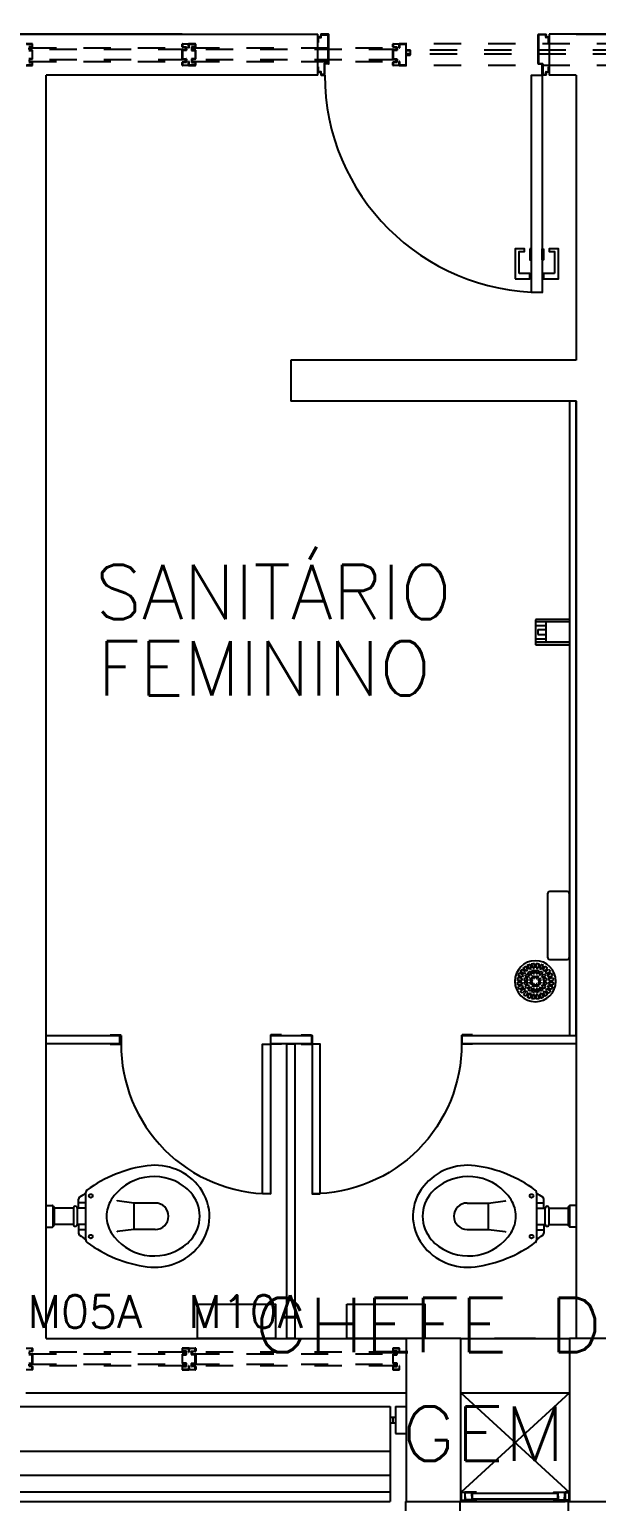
# Model space of a CAD drawing. Header units: millimetres. Extents: x 1887 to 2405, y 1100 to 1335.
# Drawn here: x 2227.8 to 2229.88, y 1181.8 to 1187.22 of the extents above; entities that cross this region are included whole.
import ezdxf

# ---------------------------------------------------------------- set-up
doc = ezdxf.new("R2010")
doc.units = ezdxf.units.MM
doc.linetypes.add('HIDDEN', pattern=[0.375, 0.25, -0.125])
for name, color, linetype in [('AR-ALV', 2, 'Continuous'), ('AR-BRISEPROJ', 1, 'HIDDEN'), ('AR-BRISES', 1, 'Continuous'), ('AR-DIVISÓRIAS', 1, 'Continuous'), ('AR-ESQ', 1, 'Continuous'), ('AR-ESTC', 3, 'Continuous'), ('AR-LOUCAS', 1, 'Continuous'), ('AR-PORTA', 1, 'Continuous'), ('AR-SHAFT', 1, 'Continuous'), ('AR-TALUDE', 1, 'Continuous'), ('AR-TXTCONG', 2, 'Continuous'), ('AR-TXTESQ1-CONG', 1, 'Continuous'), ('BR-LINHAS', 1, 'Continuous'), ('BR-MONTANTE', 242, 'Continuous'), ('BR-PAINEL', 1, 'Continuous'), ('BR-SUPORTE', 1, 'Continuous'), ('DT-ESQ-BAGUETE-C', 2, 'Continuous'), ('DT-ESQ-PERFIL CADEIRA-C', 2, 'Continuous'), ('DT-ESQ-PERFIL CADEIRA-V', 1, 'Continuous'), ('DT-ESQ-PROJ', 1, 'HIDDEN'), ('DT-ESQ-VENEZIANA-C', 2, 'Continuous'), ('DT-ESQ-VENEZIANA-V', 2, 'Continuous'), ('DV- VISTA', 2, 'Continuous'), ('HE_TIGRECAD', 1, 'Continuous'), ('maçaneta', 1, 'Continuous'), ('mov', 1, 'Continuous'), ('PG-PROJ', 1, 'HIDDEN'), ('PM-PERFIL U-C', 2, 'Continuous'), ('pm1', 2, 'Continuous'), ('pm2', 2, 'Continuous'), ('TEXTO', 2, 'Continuous'), ('WC-PROJ', 1, 'HIDDEN'), ('WC1', 1, 'Continuous'), ('WC2', 1, 'Continuous'), ('WC3', 1, 'Continuous')]:
    doc.layers.add(name, color=color, linetype=linetype)
doc.styles.add('S12', font='simplex.shx', dxfattribs={"width": 1.1, "height": 0.12})
doc.styles.add('S16', font='simplex.shx', dxfattribs={"width": 1.1, "height": 0.16})
doc.styles.add('UNB-100', font='simplex.shx', dxfattribs={"height": 0.2})

# ---------------------------------------------------------------- blocks, each defined once
blk = doc.blocks.new('pb55-gr-01p')
at = {"layer": 'mov'}
blk.add_arc((0.0015, 0.0172), 0.55, 359.7335, 90, dxfattribs=at)
at = {"layer": 'pm1'}
blk.add_lwpolyline([(0.0315, 0.5673), (0.0315, 0.0172), (0.0015, 0.0172), (0.0015, 0.5673)], close=True, dxfattribs=at)
at = {"layer": 'pm2'}
for p, q in [((-0.0385, 0.0172), (-0.0008, 0.0172)), ((-0.0385, 0.0158), (-0.0385, 0.0172)), ((-0.0008, 0.0158), (-0.0385, 0.0158)), ((0, 0.015), (0, -0.015)), ((0.0015, -0.0152), (0.0015, 0.015)), ((0.5515, -0.0152), (0.5515, 0.015)), ((0.553, 0.015), (0.553, -0.015)), ((0.5915, 0.0172), (0.5537, 0.0172)), ((0.5537, 0.0158), (0.5915, 0.0158)), ((0.5915, 0.0158), (0.5915, 0.0172)), ((-0.001, -0.016), (-0.0385, -0.016)), ((-0.0385, -0.0175), (-0.0385, -0.016)), ((-0.0385, -0.0175), (-0.0008, -0.0175)), ((0.5915, -0.0175), (0.5537, -0.0175)), ((0.554, -0.016), (0.5915, -0.016)), ((0.5915, -0.0175), (0.5915, -0.016))]:
    blk.add_line(p, q, dxfattribs=at)
for centre, radius, start, end in [((-0.0008, 0.015), 0.00225, 0, 90), ((-0.0008, 0.015), 0.00075, 0, 90), ((0.5537, 0.015), 0.00225, 90, 180), ((0.5537, 0.015), 0.00075, 90, 180), ((-0.001, -0.015), 0.001, 270, 0), ((-0.0008, -0.0152), 0.00225, 270, 0), ((0.5537, -0.0152), 0.00225, 180, 270), ((0.554, -0.015), 0.001, 180, 270)]:
    blk.add_arc(centre, radius, start, end, dxfattribs=at)
blk = doc.blocks.new('DV7')
at = {"layer": 'DV- VISTA'}
blk.add_lwpolyline([(0.03, 0), (0.03, -0.42), (0, -0.42), (0, 0)], close=True, dxfattribs=at)
blk = doc.blocks.new('DV5')
at = {"layer": 'DV- VISTA', "color": 2}
blk.add_lwpolyline([(0.03, 0), (0.03, -1.085), (0, -1.085), (0, 0)], close=True, dxfattribs=at)
blk = doc.blocks.new('DV3')
at = {"layer": 'DV- VISTA', "color": 2}
blk.add_lwpolyline([(0.03, 0), (0.03, -0.15), (0, -0.15), (0, 0)], close=True, dxfattribs=at)
blk = doc.blocks.new('DV9')
at = {"layer": 'DV- VISTA', "color": 2}
blk.add_lwpolyline([(0.27, -0.03), (0, -0.03), (0, 0), (0.27, 0)], close=True, dxfattribs=at)
blk = doc.blocks.new('EF64-P')
at = {"layer": 'DT-ESQ-PROJ', "ltscale": 0.1}
for points in [[(3.777, -0.1135), (3.798, -0.1135, 0.414214), (3.7985, -0.113), (3.7985, -0.1035), (3.7855, -0.1035, -0.414214)], [(3.7855, -0.0905), (3.7985, -0.0905), (3.7985, -0.0595), (3.7855, -0.0595, -0.414214)], [(3.7855, -0.0465), (3.7985, -0.0465), (3.7985, -0.037, 0.414214), (3.798, -0.0365), (3.777, -0.0365, 0.414214)], [(3.7765, -0.035), (3.7985, -0.035, -0.414214), (3.8, -0.0365), (3.8, -0.0465, -0.414214), (3.7985, -0.048), (3.7855, -0.048)], [(3.7855, -0.058), (3.7985, -0.058), (3.7985, -0.058, -0.414214), (3.8, -0.0595), (3.8, -0.0905, -0.414214), (3.7985, -0.092), (3.7985, -0.092), (3.7855, -0.092)], [(3.7855, -0.102), (3.7985, -0.102, -0.414214), (3.8, -0.1035), (3.8, -0.1135, -0.414214), (3.7985, -0.115), (3.7765, -0.115, -0.414214)]]:
    blk.add_lwpolyline(points, format="xyb", dxfattribs=at)
for points in [[(4.3625, -0.056), (4.3625, -0.05), (3.7875, -0.05), (3.7875, -0.056)], [(5.1375, -0.056), (5.1375, -0.05), (4.3875, -0.05), (4.3875, -0.056)], [(4.3625, -0.094), (4.3625, -0.1), (3.7875, -0.1), (3.7875, -0.094)], [(5.1375, -0.094), (5.1375, -0.1), (4.3875, -0.1), (4.3875, -0.094)]]:
    blk.add_lwpolyline(points, close=True, dxfattribs=at)
for points in [[(4.35, -0.1035), (4.35, -0.1135, 0.414214), (4.3515, -0.115), (4.3735, -0.115, 0.414214), (4.375, -0.1135), (4.375, -0.1), (4.3735, -0.1), (4.3735, -0.113, -0.414214), (4.373, -0.1135), (4.352, -0.1135, -0.414214), (4.3515, -0.113), (4.3515, -0.1035), (4.3645, -0.1035, 0.414214), (4.366, -0.102), (4.366, -0.092, 0.414214), (4.3645, -0.0905), (4.3515, -0.0905), (4.3515, -0.0595), (4.3645, -0.0595, 0.414214), (4.366, -0.058), (4.366, -0.048, 0.414214), (4.3645, -0.0465), (4.3515, -0.0465), (4.3515, -0.037, -0.414214), (4.352, -0.0365), (4.373, -0.0365, -0.414214), (4.3735, -0.037), (4.3735, -0.05), (4.375, -0.05), (4.375, -0.0365, 0.414214), (4.3735, -0.035), (4.3515, -0.035, 0.414214), (4.35, -0.0365), (4.35, -0.0465, 0.414214), (4.3515, -0.048), (4.3645, -0.048), (4.3645, -0.058), (4.3515, -0.058), (4.3515, -0.058, 0.414214), (4.35, -0.0595), (4.35, -0.0905, 0.414214), (4.3515, -0.092), (4.3515, -0.092), (4.3645, -0.092), (4.3645, -0.102), (4.3515, -0.102, 0.414214)], [(4.4, -0.1035), (4.4, -0.1135, -0.414214), (4.3985, -0.115), (4.3765, -0.115, -0.414214), (4.375, -0.1135), (4.375, -0.1), (4.3765, -0.1), (4.3765, -0.113, 0.414214), (4.377, -0.1135), (4.398, -0.1135, 0.414214), (4.3985, -0.113), (4.3985, -0.1035), (4.3855, -0.1035, -0.414214), (4.384, -0.102), (4.384, -0.092, -0.414214), (4.3855, -0.0905), (4.3985, -0.0905), (4.3985, -0.0595), (4.3855, -0.0595, -0.414214), (4.384, -0.058), (4.384, -0.048, -0.414214), (4.3855, -0.0465), (4.3985, -0.0465), (4.3985, -0.037, 0.414214), (4.398, -0.0365), (4.377, -0.0365, 0.414214), (4.3765, -0.037), (4.3765, -0.05), (4.375, -0.05), (4.375, -0.0365, -0.414214), (4.3765, -0.035), (4.3985, -0.035, -0.414214), (4.4, -0.0365), (4.4, -0.0465, -0.414214), (4.3985, -0.048), (4.3855, -0.048), (4.3855, -0.058), (4.3985, -0.058), (4.3985, -0.058, -0.414214), (4.4, -0.0595), (4.4, -0.0905, -0.414214), (4.3985, -0.092), (4.3985, -0.092), (4.3855, -0.092), (4.3855, -0.102), (4.3985, -0.102, -0.414214)], [(5.125, -0.1035), (5.125, -0.1135, 0.414214), (5.1265, -0.115), (5.1485, -0.115, 0.414214), (5.15, -0.1135), (5.15, -0.1), (5.1485, -0.1), (5.1485, -0.113, -0.414214), (5.148, -0.1135), (5.127, -0.1135, -0.414214), (5.1265, -0.113), (5.1265, -0.1035), (5.1395, -0.1035, 0.414214), (5.141, -0.102), (5.141, -0.092, 0.414214), (5.1395, -0.0905), (5.1265, -0.0905), (5.1265, -0.0595), (5.1395, -0.0595, 0.414214), (5.141, -0.058), (5.141, -0.048, 0.414214), (5.1395, -0.0465), (5.1265, -0.0465), (5.1265, -0.037, -0.414214), (5.127, -0.0365), (5.148, -0.0365, -0.414214), (5.1485, -0.037), (5.1485, -0.05), (5.15, -0.05), (5.15, -0.0365, 0.414214), (5.1485, -0.035), (5.1265, -0.035, 0.414214), (5.125, -0.0365), (5.125, -0.0465, 0.414214), (5.1265, -0.048), (5.1395, -0.048), (5.1395, -0.058), (5.1265, -0.058), (5.1265, -0.058, 0.414214), (5.125, -0.0595), (5.125, -0.0905, 0.414214), (5.1265, -0.092), (5.1265, -0.092), (5.1395, -0.092), (5.1395, -0.102), (5.1265, -0.102, 0.414214)]]:
    blk.add_lwpolyline(points, format="xyb", close=True, dxfattribs=at)
blk = doc.blocks.new('EF142-P')
at = {"layer": 'DT-ESQ-PROJ', "color": 1, "ltscale": 0.1}
for points in [[(0.025, -0.1035), (0.025, -0.1135, -0.414214), (0.0235, -0.115), (0.0015, -0.115, -0.414214), (0, -0.1135), (0, -0.1), (0.0015, -0.1), (0.0015, -0.113, 0.414214), (0.002, -0.1135), (0.023, -0.1135, 0.414214), (0.0235, -0.113), (0.0235, -0.1035), (0.0105, -0.1035, -0.414214), (0.009, -0.102), (0.009, -0.092, -0.414214), (0.0105, -0.0905), (0.0235, -0.0905), (0.0235, -0.0595), (0.0105, -0.0595, -0.414214), (0.009, -0.058), (0.009, -0.048, -0.414214), (0.0105, -0.0465), (0.0235, -0.0465), (0.0235, -0.037, 0.414214), (0.023, -0.0365), (0.002, -0.0365, 0.414214), (0.0015, -0.037), (0.0015, -0.05), (0, -0.05), (0, -0.0365, -0.414214), (0.0015, -0.035), (0.0235, -0.035, -0.414214), (0.025, -0.0365), (0.025, -0.0465, -0.414214), (0.0235, -0.048), (0.0105, -0.048), (0.0105, -0.058), (0.0235, -0.058), (0.0235, -0.058, -0.414214), (0.025, -0.0595), (0.025, -0.0905, -0.414214), (0.0235, -0.092), (0.0235, -0.092), (0.0105, -0.092), (0.0105, -0.102), (0.0235, -0.102, -0.414214)], [(0.75, -0.1035), (0.75, -0.1135, 0.414214), (0.7515, -0.115), (0.7735, -0.115, 0.414214), (0.775, -0.1135), (0.775, -0.1), (0.7735, -0.1), (0.7735, -0.113, -0.414214), (0.773, -0.1135), (0.752, -0.1135, -0.414214), (0.7515, -0.113), (0.7515, -0.1035), (0.7645, -0.1035, 0.414214), (0.766, -0.102), (0.766, -0.092, 0.414214), (0.7645, -0.0905), (0.7515, -0.0905), (0.7515, -0.0595), (0.7645, -0.0595, 0.414214), (0.766, -0.058), (0.766, -0.048, 0.414214), (0.7645, -0.0465), (0.7515, -0.0465), (0.7515, -0.037, -0.414214), (0.752, -0.0365), (0.773, -0.0365, -0.414214), (0.7735, -0.037), (0.7735, -0.05), (0.775, -0.05), (0.775, -0.0365, 0.414214), (0.7735, -0.035), (0.7515, -0.035, 0.414214), (0.75, -0.0365), (0.75, -0.0465, 0.414214), (0.7515, -0.048), (0.7645, -0.048), (0.7645, -0.058), (0.7515, -0.058), (0.7515, -0.058, 0.414214), (0.75, -0.0595), (0.75, -0.0905, 0.414214), (0.7515, -0.092), (0.7515, -0.092), (0.7645, -0.092), (0.7645, -0.102), (0.7515, -0.102, 0.414214)], [(0.8, -0.1035), (0.8, -0.1135, -0.414214), (0.7985, -0.115), (0.7765, -0.115, -0.414214), (0.775, -0.1135), (0.775, -0.1), (0.7765, -0.1), (0.7765, -0.113, 0.414214), (0.777, -0.1135), (0.798, -0.1135, 0.414214), (0.7985, -0.113), (0.7985, -0.1035), (0.7855, -0.1035, -0.414214), (0.784, -0.102), (0.784, -0.092, -0.414214), (0.7855, -0.0905), (0.7985, -0.0905), (0.7985, -0.0595), (0.7855, -0.0595, -0.414214), (0.784, -0.058), (0.784, -0.048, -0.414214), (0.7855, -0.0465), (0.7985, -0.0465), (0.7985, -0.037, 0.414214), (0.798, -0.0365), (0.777, -0.0365, 0.414214), (0.7765, -0.037), (0.7765, -0.05), (0.775, -0.05), (0.775, -0.0365, -0.414214), (0.7765, -0.035), (0.7985, -0.035, -0.414214), (0.8, -0.0365), (0.8, -0.0465, -0.414214), (0.7985, -0.048), (0.7855, -0.048), (0.7855, -0.058), (0.7985, -0.058), (0.7985, -0.058, -0.414214), (0.8, -0.0595), (0.8, -0.0905, -0.414214), (0.7985, -0.092), (0.7985, -0.092), (0.7855, -0.092), (0.7855, -0.102), (0.7985, -0.102, -0.414214)]]:
    blk.add_lwpolyline(points, format="xyb", close=True, dxfattribs=at)
for points in [[(0.7625, -0.056), (0.7625, -0.05), (0.0125, -0.05), (0.0125, -0.056)], [(1.3625, -0.056), (1.3625, -0.05), (0.7875, -0.05), (0.7875, -0.056)], [(0.7625, -0.094), (0.7625, -0.1), (0.0125, -0.1), (0.0125, -0.094)], [(1.3625, -0.094), (1.3625, -0.1), (0.7875, -0.1), (0.7875, -0.094)]]:
    blk.add_lwpolyline(points, close=True, dxfattribs=at)
for points in [[(1.373, -0.1135), (1.352, -0.1135, -0.414214), (1.3515, -0.113), (1.3515, -0.1035), (1.3645, -0.1035, 0.414214)], [(1.3645, -0.0905), (1.3515, -0.0905), (1.3515, -0.0595), (1.3645, -0.0595, 0.414214)], [(1.3645, -0.0465), (1.3515, -0.0465), (1.3515, -0.037, -0.414214), (1.352, -0.0365), (1.373, -0.0365, -0.414214)], [(1.3735, -0.035), (1.3515, -0.035, 0.414214), (1.35, -0.0365), (1.35, -0.0465, 0.414214), (1.3515, -0.048), (1.3645, -0.048)], [(1.3645, -0.058), (1.3515, -0.058), (1.3515, -0.058, 0.414214), (1.35, -0.0595), (1.35, -0.0905, 0.414214), (1.3515, -0.092), (1.3515, -0.092), (1.3645, -0.092)], [(1.3645, -0.102), (1.3515, -0.102, 0.414214), (1.35, -0.1035), (1.35, -0.1135, 0.414214), (1.3515, -0.115), (1.3735, -0.115, 0.414214)]]:
    blk.add_lwpolyline(points, format="xyb", dxfattribs=at)
blk = doc.blocks.new('EF02A-P')
at = {"layer": 'DT-ESQ-PROJ', "color": 1, "ltscale": 0.1}
for p, q in [((0.0235, 0.115), (0.8265, 0.115)), ((0.0385, 0.0735), (0.8115, 0.0735)), ((0.0385, 0.0585), (0.8115, 0.0585)), ((0.0235, 0.035), (0.8265, 0.035))]:
    blk.add_line(p, q, dxfattribs=at)
for points in [[(0.025, 0.0984), (0.025, 0.0765), (0.0385, 0.0765, -1), (0.0385, 0.0735), (0.025, 0.0735), (0.025, 0.0365, -0.414214), (0.0235, 0.035), (0.0015, 0.035, -0.414214), (0, 0.0365), (0, 0.05), (0.0015, 0.05), (0.0015, 0.0365), (0.0235, 0.0365), (0.0235, 0.0735, -0.414214), (0.025, 0.075, -0.414214), (0.0235, 0.0765), (0.0235, 0.0984), (0.0235, 0.1135), (0.0015, 0.1135), (0.0015, 0.1), (0, 0.1), (0, 0.1135, -0.414214), (0.0015, 0.115), (0.0235, 0.115, -0.414214), (0.025, 0.1135)], [(0.825, 0.0984), (0.825, 0.0765), (0.8115, 0.0765, 1), (0.8115, 0.0735), (0.825, 0.0735), (0.825, 0.0365, 0.414214), (0.8265, 0.035), (0.8485, 0.035, 0.414214), (0.85, 0.0365), (0.85, 0.05), (0.8485, 0.05), (0.8485, 0.0365), (0.8265, 0.0365), (0.8265, 0.0735, 0.414214), (0.825, 0.075, 0.414214), (0.8265, 0.0765), (0.8265, 0.0984), (0.8265, 0.1135), (0.8485, 0.1135), (0.8485, 0.1), (0.85, 0.1), (0.85, 0.1135, 0.414214), (0.8485, 0.115), (0.8265, 0.115, 0.414214), (0.825, 0.1135)], [(0.039, 0.0585), (0.0255, 0.0585), (0.0255, 0.06), (0.039, 0.06), (0.039, 0.072), (0.0255, 0.072), (0.0255, 0.0735), (0.039, 0.0735, -0.414214), (0.0405, 0.072), (0.0405, 0.06, -0.414214)], [(0.811, 0.0585), (0.8245, 0.0585), (0.8245, 0.06), (0.811, 0.06), (0.811, 0.072), (0.8245, 0.072), (0.8245, 0.0735), (0.811, 0.0735, 0.414214), (0.8095, 0.072), (0.8095, 0.06, 0.414214)]]:
    blk.add_lwpolyline(points, format="xyb", close=True, dxfattribs=at)
for points in [[(0.025, 0.075), (0.0385, 0.075)], [(0.8115, 0.075), (0.825, 0.075)]]:
    blk.add_lwpolyline(points, dxfattribs=at)
blk = doc.blocks.new('EF01A-P')
at = {"layer": 'DT-ESQ-BAGUETE-C', "ltscale": 0.1}
for points in [[(0.0015, 0.035), (0.015, 0.035), (0.015, 0.0335), (0.0015, 0.0335), (0.0015, 0.005), (0.015, 0.005), (0.015, 0.0035), (0.0015, 0.0035, -0.414214), (0, 0.005), (0, 0.0335, -0.414214)], [(0.3985, 0.035), (0.385, 0.035), (0.385, 0.0335), (0.3985, 0.0335), (0.3985, 0.005), (0.385, 0.005), (0.385, 0.0035), (0.3985, 0.0035, 0.414214), (0.4, 0.005), (0.4, 0.0335, 0.414214)]]:
    blk.add_lwpolyline(points, format="xyb", close=True, dxfattribs=at)
at = {"layer": 'DT-ESQ-PERFIL CADEIRA-C', "ltscale": 0.1}
for points in [[(0.01, 0.0015), (0.01, 0.003), (0.0015, 0.003, 1), (0.0015, 0), (0.015, 0, 0.414214), (0.0165, 0.0015), (0.0165, 0.0335), (0.043, 0.0335)], [(0.043, 0.0065), (0.018, 0.0065), (0.018, 0.0165), (0.0165, 0.0165), (0.0165, 0.0065, 0.414214), (0.018, 0.005), (0.043, 0.005), (0.0565, 0.005, 1), (0.0565, 0.008), (0.043, 0.008), (0.043, 0.02), (0.043, 0.032), (0.0565, 0.032, 1), (0.0565, 0.035), (0.043, 0.035), (0.0165, 0.035, 0.414214), (0.015, 0.0335), (0.015, 0.0015), (0.0015, 0.0015)], [(0.0415, 0.02), (0.0415, 0.032, -0.414214), (0.043, 0.0335), (0.0565, 0.0335)], [(0.0415, 0.02), (0.0415, 0.008, 0.414214), (0.043, 0.0065), (0.0565, 0.0065)], [(0.357, 0.0065), (0.382, 0.0065), (0.382, 0.0165), (0.3835, 0.0165), (0.3835, 0.0065, -0.414214), (0.382, 0.005), (0.357, 0.005), (0.3435, 0.005, -1), (0.3435, 0.008), (0.357, 0.008), (0.357, 0.02), (0.357, 0.032), (0.3435, 0.032, -1), (0.3435, 0.035), (0.357, 0.035), (0.3835, 0.035, -0.414214), (0.385, 0.0335), (0.385, 0.0015), (0.3985, 0.0015)], [(0.3585, 0.02), (0.3585, 0.032, 0.414214), (0.357, 0.0335), (0.3435, 0.0335)], [(0.3585, 0.02), (0.3585, 0.008, -0.414214), (0.357, 0.0065), (0.3435, 0.0065)], [(0.39, 0.0015), (0.39, 0.003), (0.3985, 0.003, -1), (0.3985, 0), (0.385, 0, -0.414214), (0.3835, 0.0015), (0.3835, 0.0335), (0.357, 0.0335)]]:
    blk.add_lwpolyline(points, format="xyb", dxfattribs=at)
at = {"layer": 'DT-ESQ-PERFIL CADEIRA-V', "ltscale": 0.1}
blk.add_line((0.015, 0), (0.385, 0), dxfattribs=at)
at = {"layer": 'DT-ESQ-VENEZIANA-C', "ltscale": 0.1}
for p, q in [((0.043, 0.0105), (0.357, 0.0105)), ((0.043, 0.009), (0.357, 0.009))]:
    blk.add_line(p, q, dxfattribs=at)
at = {"layer": 'DT-ESQ-VENEZIANA-V', "ltscale": 0.1}
blk.add_line((0.043, 0.031), (0.357, 0.031), dxfattribs=at)
blk = doc.blocks.new('BR-MODULO2')
at = {"layer": 'BR-LINHAS'}
for p, q in [((2.64, -0.2648), (5.14, -0.2648)), ((2.64, -0.3524), (5.14, -0.3524)), ((2.64, -0.4147), (5.14, -0.4147))]:
    blk.add_line(p, q, dxfattribs=at)
at = {"layer": 'BR-MONTANTE'}
for p, q in [((5.16, -0.1), (5.16, -0.2)), ((5.16, -0.1), (5.2, -0.1)), ((5.2, -0.1), (5.2, -0.2)), ((5.16, -0.2), (5.2, -0.2))]:
    blk.add_line(p, q, dxfattribs=at)
at = {"layer": 'BR-PAINEL'}
for p, q in [((2.64, -0.1), (5.14, -0.1)), ((5.14, -0.1), (5.14, -0.45)), ((2.64, -0.45), (5.14, -0.45))]:
    blk.add_line(p, q, dxfattribs=at)
at = {"layer": 'BR-SUPORTE'}
for p, q in [((5.14, -0.14), (5.16, -0.14)), ((5.14, -0.16), (5.16, -0.16)), ((5.15, -0.14), (5.15, -0.16))]:
    blk.add_line(p, q, dxfattribs=at)
blk = doc.blocks.new('PG-MODULO2-PJ-B')
at = {"layer": 'PG-PROJ'}
for p, q in [((0, 0), (0, -3)), ((5.6, 0), (5.6, -3)), ((0.2, 0), (5.4, 0)), ((5.4, 0), (5.4, -3))]:
    blk.add_line(p, q, dxfattribs=at)
blk = doc.blocks.new('PM3C')
at = {"layer": 'maçaneta'}
for points in [[(0.02, 0.9), (-0.035, 0.9), (-0.035, 0.79), (0, 0.79), (0, 0.8), (-0.02, 0.8), (-0.02, 0.8785, -0.414214), (-0.0185, 0.88), (0.02, 0.88)], [(0.125, 0.9), (0.07, 0.9), (0.07, 0.88), (0.1085, 0.88, -0.414214), (0.11, 0.8785), (0.11, 0.8), (0.09, 0.8), (0.09, 0.79), (0.125, 0.79)]]:
    blk.add_lwpolyline(points, format="xyb", close=True, dxfattribs=at)
for points in [[(0.02, 0.79), (0.02, 0.83), (0.025, 0.83), (0.025, 0.79)], [(0.07, 0.79), (0.07, 0.83), (0.065, 0.83), (0.065, 0.79)]]:
    blk.add_lwpolyline(points, close=True, dxfattribs=at)
at = {"layer": 'mov'}
blk.add_arc((0.025, 0.15), 0.8, 0, 90, dxfattribs=at)
at = {"layer": 'PM-PERFIL U-C'}
for p, q in [((0, 0.12), (0, 0.1385)), ((0.002, 0.12), (0, 0.12)), ((0.0015, 0.14), (0.01, 0.14)), ((0.002, 0.138), (0.002, 0.12)), ((0.0105, 0.138), (0.002, 0.138)), ((0.01, 0.14), (0.01, 0.1485)), ((0.0115, 0.15), (0.0235, 0.15)), ((0.012, 0.148), (0.012, 0.1395)), ((0.023, 0.148), (0.012, 0.148)), ((0.023, 0.1085), (0.023, 0.148)), ((0.025, 0.1485), (0.025, 0.109)), ((0.0385, 0.109), (0.025, 0.109)), ((0.8115, 0.109), (0.825, 0.109)), ((0.825, 0.1485), (0.825, 0.109)), ((0.8385, 0.15), (0.8265, 0.15)), ((0.827, 0.148), (0.838, 0.148)), ((0.827, 0.1085), (0.827, 0.148)), ((0.838, 0.148), (0.838, 0.1395)), ((0.8395, 0.138), (0.848, 0.138)), ((0.84, 0.14), (0.84, 0.1485)), ((0.8485, 0.14), (0.84, 0.14)), ((0.848, 0.138), (0.848, 0.12)), ((0.848, 0.12), (0.85, 0.12)), ((0.85, 0.12), (0.85, 0.1385)), ((0.038, 0.107), (0.0245, 0.107)), ((0.038, 0.107), (0.038, 0.002)), ((0.04, 0.1075), (0.04, 0.0015)), ((0.81, 0.1075), (0.81, 0.0015)), ((0.812, 0.107), (0.8255, 0.107)), ((0.812, 0.107), (0.812, 0.002)), ((0, 0.03), (0.002, 0.03)), ((0, 0.0115), (0, 0.03)), ((0.01, 0.01), (0.0015, 0.01)), ((0.002, 0.03), (0.002, 0.012)), ((0.002, 0.012), (0.0105, 0.012)), ((0.01, 0.0015), (0.01, 0.01)), ((0.0385, 0), (0.0115, 0)), ((0.012, 0.0105), (0.012, 0.002)), ((0.012, 0.002), (0.038, 0.002)), ((0.8115, 0), (0.8385, 0)), ((0.838, 0.002), (0.812, 0.002)), ((0.838, 0.0105), (0.838, 0.002)), ((0.848, 0.012), (0.8395, 0.012)), ((0.84, 0.0015), (0.84, 0.01)), ((0.84, 0.01), (0.8485, 0.01)), ((0.85, 0.03), (0.848, 0.03)), ((0.848, 0.03), (0.848, 0.012)), ((0.85, 0.0115), (0.85, 0.03))]:
    blk.add_line(p, q, dxfattribs=at)
for centre, start, end in [((0.0015, 0.1385), 90, 180), ((0.0115, 0.1485), 90, 180), ((0.0105, 0.1395), 270, 0), ((0.0245, 0.1085), 180, 270), ((0.0235, 0.1485), 360, 90), ((0.0385, 0.1075), 0, 90), ((0.8115, 0.1075), 90, 180), ((0.8265, 0.1485), 90, 180), ((0.8255, 0.1085), 270, 0), ((0.8395, 0.1395), 180, 270), ((0.8385, 0.1485), 0, 90), ((0.8485, 0.1385), 0, 90), ((0.0015, 0.0115), 180, 270), ((0.0115, 0.0015), 180, 270), ((0.0105, 0.0105), 0, 90), ((0.0385, 0.0015), 269.9386, 0), ((0.8115, 0.0015), 180, 270.0614), ((0.8395, 0.0105), 90, 180), ((0.8385, 0.0015), 270, 0), ((0.8485, 0.0115), 270, 0)]:
    blk.add_arc(centre, 0.0015, start, end, dxfattribs=at)
at = {"layer": 'pm1'}
blk.add_lwpolyline([(0.065, 0.95), (0.065, 0.15), (0.025, 0.15), (0.025, 0.95)], close=True, dxfattribs=at)
blk = doc.blocks.new('PPLR-01p')
at = {"layer": 'WC1', "color": 1}
blk.add_lwpolyline([(-0.1435, 0.126), (0.1435, 0.126), (0.1435, 0), (-0.1435, 0), (-0.1435, 0.126)], dxfattribs=at)
blk = doc.blocks.new('TLHR-01p')
at = {"layer": 'WC1', "color": 1}
blk.add_lwpolyline([(-0.117, 0.08), (0.117, 0.08, -0.414214), (0.125, 0.072), (0.125, 0.008, -0.414214), (0.117, 0), (-0.117, 0, -0.414214), (-0.125, 0.008), (-0.125, 0.072, -0.414214)], format="xyb", close=True, dxfattribs=at)
blk = doc.blocks.new('SBSPRAY-P')
at = {"layer": 'WC1', "color": 1}
for p, q in [((-0.0444, 0), (0.0444, 0)), ((-0.0469, -0.122), (-0.0469, -0.0025)), ((-0.0376, -0.0025), (-0.0376, -0.122)), ((0.0376, -0.122), (0.0376, -0.0025)), ((0.0376, -0.0025), (0.0376, -0.122)), ((0.0469, -0.122), (0.0469, -0.0025)), ((-0.0376, -0.0861), (0.0376, -0.0861)), ((-0.0444, -0.1245), (0.0444, -0.1245))]:
    blk.add_line(p, q, dxfattribs=at)
for centre, start, end in [((-0.0444, -0.0025), 90, 180), ((0.0444, -0.0025), 0, 90), ((-0.0351, -0.0025), 90, 180), ((0.0351, -0.0025), 0, 90), ((-0.0444, -0.122), 180, 270), ((-0.0351, -0.122), 180, 270), ((0.0351, -0.122), 270, 360), ((0.0444, -0.122), 270, 0)]:
    blk.add_arc(centre, 0.0025, start, end, dxfattribs=at)
at = {"layer": 'WC2', "color": 1}
for p, q in [((-0.0247, -0.1245), (-0.0247, -0.0861)), ((-0.0096, -0.1161), (-0.0096, -0.0861)), ((0.0096, -0.1161), (0.0096, -0.0861)), ((0.0247, -0.1245), (0.0247, -0.0861)), ((-0.0096, -0.1161), (0.0096, -0.1161))]:
    blk.add_line(p, q, dxfattribs=at)
blk = doc.blocks.new('caixasifon')
at = {"layer": 'HE_TIGRECAD', "color": 1}
for p, q in [((-0.0273, 0.0413), (-0.0355, 0.0554)), ((-0.0221, 0.0443), (-0.0303, 0.0584)), ((-0.0157, 0.0469), (-0.0199, 0.0627)), ((-0.0099, 0.0485), (-0.0141, 0.0643)), ((-0.003, 0.0494), (-0.003, 0.0657)), ((0.003, 0.0494), (0.003, 0.0657)), ((0.0099, 0.0485), (0.0141, 0.0643)), ((0.0157, 0.0469), (0.0199, 0.0627)), ((0.0221, 0.0443), (0.0303, 0.0584)), ((0.0273, 0.0413), (0.0355, 0.0554)), ((-0.0494, 0.003), (-0.0657, 0.003)), ((-0.0485, 0.0099), (-0.0643, 0.0141)), ((-0.0469, 0.0157), (-0.0627, 0.0199)), ((-0.0443, 0.0221), (-0.0584, 0.0303)), ((-0.0413, 0.0273), (-0.0554, 0.0355)), ((-0.0371, 0.0328), (-0.0486, 0.0444)), ((-0.0328, 0.0371), (-0.0444, 0.0486)), ((-0.0283, 0.003), (-0.0414, 0.003)), ((-0.0273, 0.0081), (-0.0394, 0.0131)), ((-0.025, 0.0136), (-0.0371, 0.0186)), ((-0.0222, 0.0179), (-0.0314, 0.0271)), ((-0.0179, 0.0222), (-0.0271, 0.0314)), ((-0.0106, 0.003), (-0.0203, 0.003)), ((-0.0136, 0.025), (-0.0186, 0.0371)), ((-0.0096, 0.0054), (-0.0165, 0.0122)), ((-0.0081, 0.0273), (-0.0131, 0.0394)), ((-0.0054, 0.0096), (-0.0122, 0.0165)), ((-0.003, 0.0283), (-0.003, 0.0414)), ((-0.003, 0.0106), (-0.003, 0.0203)), ((0.003, 0.0283), (0.003, 0.0414)), ((0.003, 0.0106), (0.003, 0.0203)), ((0.0054, 0.0096), (0.0122, 0.0165)), ((0.0081, 0.0273), (0.0131, 0.0394)), ((0.0096, 0.0054), (0.0165, 0.0122)), ((0.0106, 0.003), (0.0203, 0.003)), ((0.0136, 0.025), (0.0186, 0.0371)), ((0.0179, 0.0222), (0.0271, 0.0314)), ((0.0222, 0.0179), (0.0314, 0.0271)), ((0.025, 0.0136), (0.0371, 0.0186)), ((0.0273, 0.0081), (0.0394, 0.0131)), ((0.0283, 0.003), (0.0414, 0.003)), ((0.0328, 0.0371), (0.0444, 0.0486)), ((0.0371, 0.0328), (0.0486, 0.0444)), ((0.0413, 0.0273), (0.0554, 0.0355)), ((0.0443, 0.0221), (0.0584, 0.0303)), ((0.0469, 0.0157), (0.0627, 0.0199)), ((0.0485, 0.0099), (0.0643, 0.0141)), ((0.0494, 0.003), (0.0657, 0.003)), ((-0.0494, -0.003), (-0.0657, -0.003)), ((-0.0485, -0.0099), (-0.0643, -0.0141)), ((-0.0469, -0.0157), (-0.0627, -0.0199)), ((-0.0443, -0.0221), (-0.0584, -0.0303)), ((-0.0413, -0.0273), (-0.0554, -0.0355)), ((-0.0371, -0.0328), (-0.0486, -0.0444)), ((-0.0328, -0.0371), (-0.0444, -0.0486)), ((-0.0283, -0.003), (-0.0414, -0.003)), ((-0.0273, -0.0081), (-0.0394, -0.0131)), ((-0.025, -0.0136), (-0.0371, -0.0186)), ((-0.0273, -0.0413), (-0.0355, -0.0554)), ((-0.0222, -0.0179), (-0.0314, -0.0271)), ((-0.0221, -0.0443), (-0.0303, -0.0584)), ((-0.0179, -0.0222), (-0.0271, -0.0314)), ((-0.0106, -0.003), (-0.0203, -0.003)), ((-0.0157, -0.0469), (-0.0199, -0.0627)), ((-0.0136, -0.025), (-0.0186, -0.0371)), ((-0.0096, -0.0054), (-0.0165, -0.0122)), ((-0.0099, -0.0485), (-0.0141, -0.0643)), ((-0.0081, -0.0273), (-0.0131, -0.0394)), ((-0.0054, -0.0096), (-0.0122, -0.0165)), ((-0.003, -0.0106), (-0.003, -0.0203)), ((-0.003, -0.0283), (-0.003, -0.0414)), ((-0.003, -0.0494), (-0.003, -0.0657)), ((0.003, -0.0106), (0.003, -0.0203)), ((0.003, -0.0283), (0.003, -0.0414)), ((0.003, -0.0494), (0.003, -0.0657)), ((0.0054, -0.0096), (0.0122, -0.0165)), ((0.0081, -0.0273), (0.0131, -0.0394)), ((0.0096, -0.0054), (0.0165, -0.0122)), ((0.0099, -0.0485), (0.0141, -0.0643)), ((0.0106, -0.003), (0.0203, -0.003)), ((0.0136, -0.025), (0.0186, -0.0371)), ((0.0157, -0.0469), (0.0199, -0.0627)), ((0.0179, -0.0222), (0.0271, -0.0314)), ((0.0221, -0.0443), (0.0303, -0.0584)), ((0.0222, -0.0179), (0.0314, -0.0271)), ((0.025, -0.0136), (0.0371, -0.0186)), ((0.0273, -0.0081), (0.0394, -0.0131)), ((0.0273, -0.0413), (0.0355, -0.0554)), ((0.0283, -0.003), (0.0414, -0.003)), ((0.0328, -0.0371), (0.0444, -0.0486)), ((0.0371, -0.0328), (0.0486, -0.0444)), ((0.0413, -0.0273), (0.0554, -0.0355)), ((0.0443, -0.0221), (0.0584, -0.0303)), ((0.0469, -0.0157), (0.0627, -0.0199)), ((0.0485, -0.0099), (0.0643, -0.0141)), ((0.0494, -0.003), (0.0657, -0.003))]:
    blk.add_line(p, q, dxfattribs=at)
blk.add_circle((0, 0), 0.0755, dxfattribs=at)
for radius, start, end in [(0.0658, 122.6132, 132.3868), (0.0658, 107.6132, 117.3868), (0.0658, 92.6132, 102.3868), (0.0658, 77.6132, 87.3868), (0.0658, 62.6132, 72.3868), (0.0658, 47.6132, 57.3868), (0.0658, 167.6132, 177.3868), (0.0658, 152.6132, 162.3868), (0.0658, 137.6132, 147.3868), (0.0495, 168.4746, 176.5254), (0.0495, 153.4746, 161.5254), (0.0415, 161.6455, 175.8545), (0.0495, 138.4746, 146.5254), (0.0415, 139.1455, 153.3545), (0.0495, 123.4746, 131.5254), (0.0285, 163.5423, 173.9577), (0.0415, 116.6455, 130.8545), (0.0285, 141.0423, 151.4577), (0.0495, 108.4746, 116.5254), (0.0205, 143.415, 171.585), (0.0285, 118.5423, 128.9577), (0.0415, 94.1455, 108.3545), (0.0205, 98.415, 126.585), (0.011, 150.8266, 164.1734), (0.0495, 93.4746, 101.5254), (0.0285, 96.0423, 106.4577), (0.011, 105.8266, 119.1734), (0.0495, 78.4746, 86.5254), (0.0415, 71.6455, 85.8545), (0.0285, 73.5423, 83.9577), (0.0205, 53.415, 81.585), (0.011, 60.8266, 74.1734), (0.011, 15.8266, 29.1734), (0.0285, 51.0423, 61.4577), (0.0495, 63.4746, 71.5254), (0.0205, 8.415, 36.585), (0.0415, 49.1455, 63.3545), (0.0285, 28.5423, 38.9577), (0.0495, 48.4746, 56.5254), (0.0285, 6.0423, 16.4577), (0.0415, 26.6455, 40.8545), (0.0495, 33.4746, 41.5254), (0.0415, 4.1455, 18.3545), (0.0495, 18.4746, 26.5254), (0.0495, 3.4746, 11.5254), (0.0658, 32.6132, 42.3868), (0.0658, 17.6132, 27.3868), (0.0658, 2.6132, 12.3868), (0.0658, 182.6132, 192.3868), (0.0658, 197.6132, 207.3868), (0.0658, 212.6132, 222.3868), (0.0495, 183.4746, 191.5254), (0.0495, 198.4746, 206.5254), (0.0658, 227.6132, 237.3868), (0.0415, 184.1455, 198.3545), (0.0495, 213.4746, 221.5254), (0.0415, 206.6455, 220.8545), (0.0495, 228.4746, 236.5254), (0.0285, 186.0423, 196.4577), (0.0415, 229.1455, 243.3545), (0.0285, 208.5423, 218.9577), (0.0495, 243.4746, 251.5254), (0.0205, 188.415, 216.585), (0.0285, 231.0423, 241.4577), (0.0415, 251.6455, 265.8545), (0.0205, 233.415, 261.585), (0.011, 195.8266, 209.1734), (0.0495, 258.4746, 266.5254), (0.0285, 253.5423, 263.9577), (0.011, 240.8266, 254.1734), (0.011, 285.8266, 299.1734), (0.0205, 278.415, 306.585), (0.0285, 276.0423, 286.4577), (0.0415, 274.1455, 288.3545), (0.0495, 273.4746, 281.5254), (0.011, 330.8266, 344.1734), (0.0285, 298.5423, 308.9577), (0.0495, 288.4746, 296.5254), (0.0205, 323.415, 351.585), (0.0415, 296.6455, 310.8545), (0.0285, 321.0423, 331.4577), (0.0285, 343.5423, 353.9577), (0.0495, 303.4746, 311.5254), (0.0415, 319.1455, 333.3545), (0.0658, 302.6132, 312.3868), (0.0495, 318.4746, 326.5254), (0.0415, 341.6455, 355.8545), (0.0495, 333.4746, 341.5254), (0.0495, 348.4746, 356.5254), (0.0658, 317.6132, 327.3868), (0.0658, 332.6132, 342.3868), (0.0658, 347.6132, 357.3868), (0.0658, 242.6132, 252.3868), (0.0658, 257.6132, 267.3868), (0.0658, 272.6132, 282.3868), (0.0658, 287.6132, 297.3868)]:
    blk.add_arc((0, 0), radius, start, end, dxfattribs=at)
blk = doc.blocks.new('BACI-01P')
at = {"layer": 'WC1'}
for p, q in [((0.1191, 0.03), (0.1191, 0.0624)), ((0.146, 0.0857), (0.146, 0.0887)), ((0.1191, 0.03), (0.1139, 0.03)), ((0.1139, 0.0298), (0.1139, -0.0298)), ((0.1191, -0.03), (0.1139, -0.03)), ((0.1191, -0.03), (0.1191, -0.0624)), ((0.146, -0.0857), (0.146, -0.0887))]:
    blk.add_line(p, q, dxfattribs=at)
for centre, radius, start, end in [((0.4364, -0.2936), 0.4837, 97.6805, 126.3454), ((0.3996, -0.0205), 0.2081, 36.8881, 97.6805), ((0.1282, 0.0624), 0.00909, 126.1604, 180), ((0.4044, -0.3155), 0.4771, 122.7818, 126.1604), ((0.1551, 0.0887), 0.00909, 126.3358, 180), ((0.4268, 0), 0.174, 320.4767, 36.8881), ((0.1282, -0.0624), 0.00909, 180, 233.8396), ((0.4044, 0.3155), 0.4771, 233.8396, 237.2182), ((0.1551, -0.0887), 0.00909, 180, 238.9825), ((0.4364, 0.2936), 0.4837, 233.7577, 262.3195), ((0.3996, 0.0205), 0.2081, 262.3195, 320.8979)]:
    blk.add_arc(centre, radius, start, end, dxfattribs=at)
at = {"layer": 'WC2'}
for p, q in [((0.146, -0.0857), (0.146, 0.0857)), ((0, 0.04), (0.023, 0.04)), ((0.025, 0.035), (0.025, 0.038)), ((0.025, -0.035), (0.025, 0.035)), ((0.025, 0.035), (0.028, 0.035)), ((0.03, -0.033), (0.03, 0.033)), ((0.1, 0.03), (0.03, 0.03)), ((0.1, 0.0298), (0.1, -0.0298)), ((0, -0.04), (0.023, -0.04)), ((0.025, -0.038), (0.025, -0.035)), ((0.025, -0.035), (0.028, -0.035)), ((0.1, -0.03), (0.03, -0.03))]:
    blk.add_line(p, q, dxfattribs=at)
for centre, radius, start, end in [((0.3966, -0.0404), 0.1866, 54.2515, 147.3201), ((0.4126, -0.0182), 0.1592, 41.3299, 54.2515), ((0.3335, 0), 0.1117, 147.3201, 180), ((0.4333, 0), 0.1317, 0, 41.3299), ((0.023, 0.038), 0.002, 0, 90), ((0.028, 0.033), 0.002, 0, 90), ((0.107, 0.0298), 0.00697, 0, 180), ((0.3335, 0), 0.1117, 180, 212.6799), ((0.4333, 0), 0.1317, 318.6701, 0), ((0.023, -0.038), 0.002, 270, 0), ((0.028, -0.033), 0.002, 270, 0), ((0.107, -0.0298), 0.00697, 180, 0), ((0.3966, 0.0404), 0.1866, 212.6799, 305.7485), ((0.4126, 0.0182), 0.1592, 305.7485, 318.6701)]:
    blk.add_arc(centre, radius, start, end, dxfattribs=at)
at = {"layer": 'WC3', "color": 1}
for p, q in [((0.261, 0.0562), (0.2593, 0.0585)), ((0.3229, 0.0486), (0.261, 0.0562)), ((0.3229, 0.0486), (0.3229, -0.0486)), ((0.4015, 0.0486), (0.3229, 0.0486)), ((0.3229, -0.0486), (0.261, -0.0562)), ((0.4015, -0.0486), (0.3229, -0.0486)), ((0.261, -0.0562), (0.2593, -0.0585))]:
    blk.add_line(p, q, dxfattribs=at)
at = {"layer": 'WC3'}
for p, q in [((0.146, 0.0497), (0.1191, 0.0497)), ((0.146, 0.03), (0.1191, 0.03)), ((0.146, -0.03), (0.1191, -0.03)), ((0.146, -0.0497), (0.1191, -0.0497))]:
    blk.add_line(p, q, dxfattribs=at)
at = {"layer": 'WC3', "color": 1}
for centre in [(0.1641, 0.075), (0.1641, -0.075)]:
    blk.add_circle(centre, 0.00682, dxfattribs=at)
blk.add_arc((0.4015, 0), 0.0486, 270, 90, dxfattribs=at)

msp = doc.modelspace()

# ---------------------------------------------------------------- linework, layer by layer
at = {"layer": 'AR-ALV'}
for p, q in [((2227.1847, 1187.1985), (2228.8597, 1187.1985)), ((2228.3597, 1187.1985), (2227.7097, 1187.1985)), ((2228.8597, 1187.0485), (2228.8597, 1187.1985)), ((2230.0597, 1187.1985), (2229.7097, 1187.1985)), ((2229.7097, 1187.1985), (2229.7097, 1187.0485)), ((2229.8097, 1187.1985), (2229.9597, 1187.1985)), ((2227.8597, 1182.3985), (2227.8597, 1187.0485)), ((2228.8597, 1187.0485), (2227.8597, 1187.0485)), ((2229.8097, 1187.0485), (2229.7097, 1187.0485)), ((2229.8097, 1187.0485), (2229.8097, 1185.9985)), ((2229.8097, 1185.9985), (2228.7597, 1185.9985)), ((2228.7597, 1185.9985), (2228.7597, 1185.8485)), ((2229.8097, 1185.8485), (2228.7597, 1185.8485)), ((2229.8097, 1185.8485), (2229.8097, 1182.3985)), ((2227.8597, 1182.3985), (2229.1847, 1182.3985)), ((2229.3847, 1182.3985), (2229.7847, 1182.3985)), ((2229.6597, 1182.3985), (2229.5097, 1182.3985)), ((2227.7847, 1182.1985), (2229.1847, 1182.1985)), ((2229.3847, 1182.1985), (2229.7847, 1182.1985))]:
    msp.add_line(p, q, dxfattribs=at)
at = {"layer": 'AR-ESTC'}
for points in [[(2229.1847, 1181.7985), (2229.3847, 1181.7985), (2229.3847, 1182.3985), (2229.1847, 1182.3985)], [(2229.7847, 1181.7985), (2229.9847, 1181.7985), (2229.9847, 1182.3985), (2229.7847, 1182.3985)]]:
    msp.add_lwpolyline(points, close=True, dxfattribs=at)
at = {"layer": 'AR-SHAFT'}
for p, q in [((2229.3847, 1182.1985), (2229.7842, 1181.833)), ((2229.7847, 1182.1985), (2229.3862, 1181.8335))]:
    msp.add_line(p, q, dxfattribs=at)
at = {"layer": 'AR-TALUDE'}
msp.add_open_spline([(2209.6023, 1181.907), (2210.1055, 1175.4093), (2212.7919, 1160.4134), (2230.1765, 1147.2677), (2241.402, 1149.9808), (2249.6832, 1155.6803), (2256.8602, 1168.1826), (2261.8663, 1179.1126), (2266.4303, 1187.8269), (2268.4755, 1193.7303)], degree=3, knots=[0.874603, 0.874603, 0.874603, 0.874603, 13.033613, 24.300817, 33.994288, 45.623477, 57.311406, 66.544355, 85.146679, 85.146679, 85.146679, 85.146679], dxfattribs=at)
at = {"layer": 'WC2'}
msp.add_lwpolyline([(2229.8097, 1183.5135), (2229.8097, 1185.8485), (2229.7847, 1185.8485), (2229.7847, 1183.5135)], close=True, dxfattribs=at)

# ---------------------------------------------------------------- block references
at = {"layer": 'AR-BRISEPROJ'}
for p in [(2223.7817, 1181.7985), (2229.7802, 1181.7985)]:
    msp.add_blockref('PG-MODULO2-PJ-B', p, dxfattribs=at)
at = {"layer": 'AR-BRISES'}
msp.add_blockref('BR-MODULO2', (2223.9847, 1182.2485), dxfattribs=at)
at = {"layer": 'AR-DIVISÓRIAS'}
for name, p in [('DV9', (2227.8597, 1183.5135)), ('DV5', (2228.7447, 1183.4835))]:
    msp.add_blockref(name, p, dxfattribs=at)
at = {"layer": 'AR-DIVISÓRIAS', "rotation": 270}
for name, p in [('DV3', (2228.8367, 1183.5135)), ('DV7', (2229.8097, 1183.5135))]:
    msp.add_blockref(name, p, dxfattribs=at)
at = {"layer": 'AR-ESQ', "rotation": 180}
for name, p in [('EF142-P', (2229.1597, 1187.0485)), ('EF02A-P', (2230.0097, 1187.1985))]:
    msp.add_blockref(name, p, dxfattribs=at)
at = {"layer": 'AR-ESQ'}
for name, p in [('EF64-P', (2224.0097, 1182.3985)), ('EF01A-P', (2229.3847, 1181.7985))]:
    msp.add_blockref(name, p, dxfattribs=at)
at = {"layer": 'AR-LOUCAS'}
for name, p, rotation in [('SBSPRAY-P', (2229.7847, 1184.9985), 270), ('BACI-01P', (2229.8097, 1182.8485), 180)]:
    msp.add_blockref(name, p, dxfattribs=dict(at, rotation=rotation))
at = {"layer": 'AR-LOUCAS', "xscale": -1, "rotation": 90}
msp.add_blockref('TLHR-01p', (2229.7847, 1183.9185), dxfattribs=at)
at = {"layer": 'AR-LOUCAS'}
for name, p in [('BACI-01P', (2227.8597, 1182.8485)), ('PPLR-01p', (2228.5597, 1182.3985)), ('PPLR-01p', (2229.1097, 1182.3985))]:
    msp.add_blockref(name, p, dxfattribs=at)
at = {"layer": 'AR-PORTA', "rotation": 180}
for name, p in [('PM3C', (2229.7097, 1187.1985)), ('pb55-gr-01p', (2228.6867, 1183.4985))]:
    msp.add_blockref(name, p, dxfattribs=at)
at = {"layer": 'AR-PORTA', "xscale": -1, "rotation": 180}
msp.add_blockref('pb55-gr-01p', (2228.8367, 1183.4985), dxfattribs=at)
at = {"layer": 'WC-PROJ', "xscale": -1}
msp.add_blockref('caixasifon', (2229.6597, 1183.7135), dxfattribs=at)

# ---------------------------------------------------------------- texts
at = {"layer": 'AR-TXTCONG', "style": 'S16', "width": 1.1}
for s, p in [('CHEFE DEPTO.', (2228.6244, 1182.3482)), ('GEM', (2229.1671, 1181.9482))]:
    msp.add_text(s, height=0.2, rotation=360, dxfattribs=at).set_placement(p)
at = {"layer": 'AR-TXTESQ1-CONG', "style": 'S12'}
for s, p in [('M05A', (2227.7909, 1182.4376)), ('M10A', (2228.3822, 1182.4376))]:
    msp.add_text(s, height=0.12, dxfattribs=at).set_placement(p)
at = {"layer": 'TEXTO', "style": 'UNB-100'}
for s, p in [('SANITÁRIO ', (2228.0399, 1185.046)), ('FEMININO', (2228.049, 1184.7654))]:
    msp.add_text(s, height=0.2, dxfattribs=at).set_placement(p)

doc.saveas('drawing.dxf')
